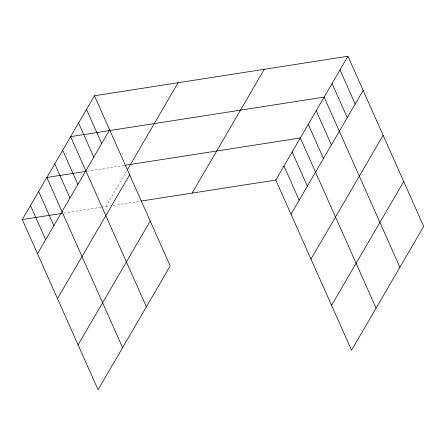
<?xml version="1.0" encoding="UTF-8"?>
<svg xmlns="http://www.w3.org/2000/svg" width="446" height="446" viewBox="0 0 446 446"><rect width="100%" height="100%" fill="white"/><g stroke="black" fill="none" stroke-linecap="round" stroke-linejoin="round"><path stroke-width="0.33" stroke-dasharray="2.23 1.67" d="M105.953 206.537L126.731 170.874M87.304 171.175L124.412 165.388M64.129 213.054L101.231 207.273M101.905 207.167L110.669 205.801M113.362 205.383L140.295 201.185"/><path stroke-width="0.67" d="M94.441 95.767L170.205 265.939L98.064 389.748L22.3 219.577L94.441 95.767L347.936 56.252L423.7 226.423L351.56 350.233L275.795 180.056L347.936 56.252M37.509 253.735L109.649 129.925M127.417 169.703L178.093 82.727M57.495 298.619L129.63 174.81M78.083 344.864L150.224 221.054M192.142 193.101L264.283 69.292M291.004 214.219L363.144 90.41M310.985 259.104L383.125 135.294M331.579 305.348L403.714 181.539M85.955 171.381L46.83 177.48L122.594 347.657M125.086 165.282L300.32 137.965L376.089 308.136M22.3 219.577L61.425 213.478M140.969 201.079L275.795 180.056M339.997 69.871L355.206 104.029M332.064 83.486L347.272 117.649M399.895 267.282L324.13 97.105L70.635 136.627L146.4 306.798M316.192 110.725L331.4 144.883M308.258 124.345L323.467 158.503M292.147 151.997L307.355 186.155M283.968 166.029L299.177 200.187M86.507 109.387L101.71 143.545M78.568 123.007L93.777 157.165M62.696 150.246L77.905 184.404M54.763 163.866L69.972 198.024M38.651 191.512L53.86 225.67M30.479 205.545L45.682 239.703"/></g></svg>
